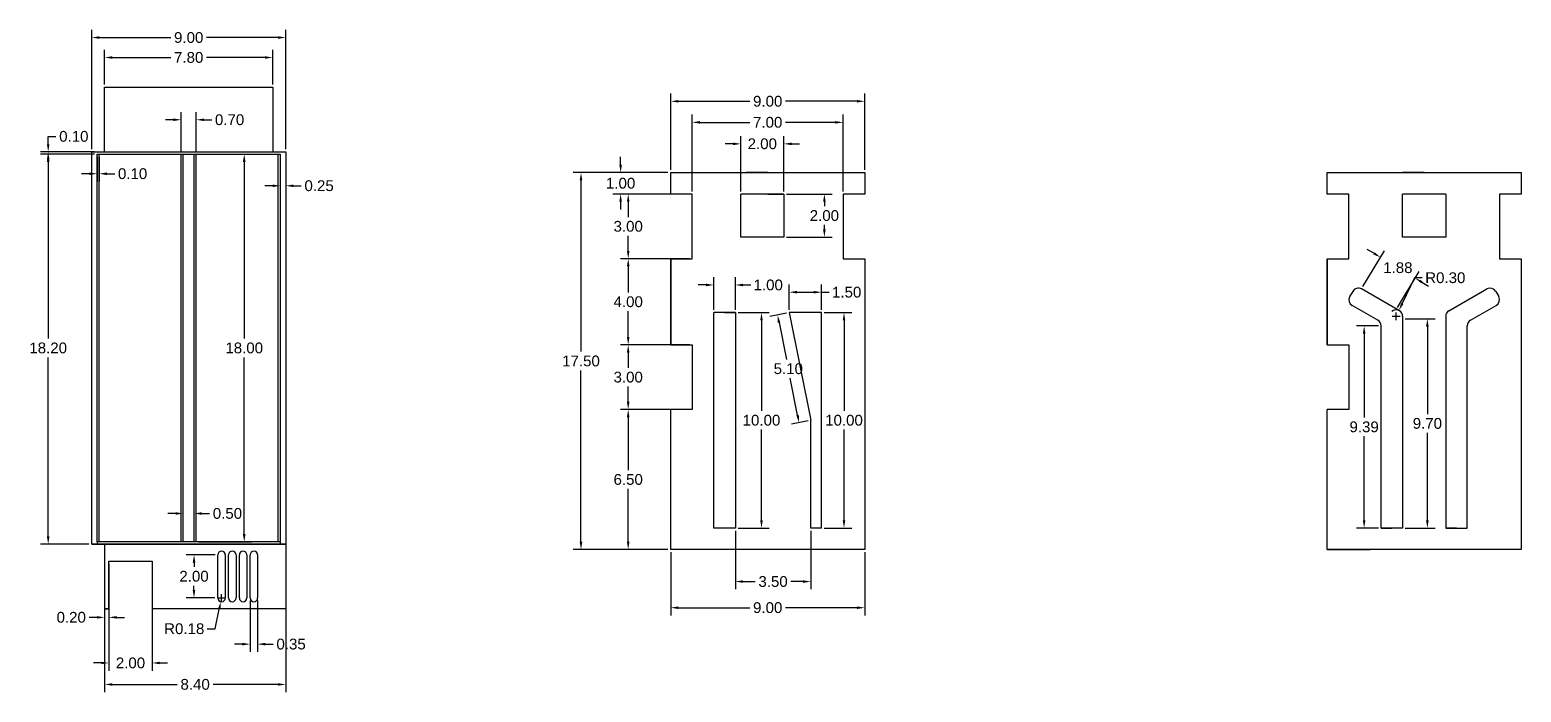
# Model space of a CAD drawing. Header units: centimetres. Extents: x 10 to 640, y 5 to 41.
# Drawn here: x 571 to 640.2, y 9.9 to 40.6 of the extents above; entities that cross this region are included whole.
import ezdxf

# ---------------------------------------------------------------- set-up
doc = ezdxf.new("R2010")
doc.units = ezdxf.units.CM
doc.header["$MEASUREMENT"] = 0
doc.layers.add('CarcasaIncalzire', color=242, linetype='Continuous')
doc.layers.add('MarimiSuprafata', color=130, linetype='Continuous')
doc.styles.get("Standard").update_dxf_attribs({"font": 'arial.ttf'})
doc.dimstyles.get("Standard").update_dxf_attribs({"dimscale": 2, "dimtxt": 0.25, "dimasz": 0.18, "dimexe": 0.18, "dimexo": 0.0625, "dimgap": 0.09, "dimtad": 0, "dimtih": 1, "dimtoh": 1, "dimzin": 0, "dimdsep": 46, "dimtxsty": 'Standard', "dimcen": 0.09, "dimadec": 0, "dimazin": 0, "dimtfac": 1, "dimtofl": 0, "dimtmove": 0, "dimatfit": 3, "dimfxl": 1, "dimtolj": 1, "dimtzin": 0, "dimarcsym": 0})

# ---------------------------------------------------------------- blocks, each defined once
blk = doc.blocks.new('*D234')
at = {"layer": 'Defpoints', "color": 0, "ltscale": 0.01, "transparency": 16777216}
for p in [(582.267, 39.344), (574.467, 37.961), (582.267, 37.961)]:
    blk.add_point(p, dxfattribs=at)
at = {"layer": 'MarimiSuprafata', "color": 0, "lineweight": -2, "ltscale": 0.01, "transparency": 16777216}
for p, q in [((574.467, 38.086), (574.467, 39.704)), ((582.267, 38.086), (582.267, 39.704)), ((574.827, 39.344), (577.54, 39.344)), ((581.907, 39.344), (579.193, 39.344))]:
    blk.add_line(p, q, dxfattribs=at)
at = {"layer": 'MarimiSuprafata', "color": 0, "ltscale": 0.01, "transparency": 16777216}
for points in [[(574.827, 39.404), (574.827, 39.284), (574.467, 39.344)], [(581.907, 39.404), (581.907, 39.284), (582.267, 39.344)]]:
    blk.add_solid(points, dxfattribs=at)
at = {"layer": 'MarimiSuprafata', "color": 0, "ltscale": 0.01, "transparency": 16777216, "insert": (578.367, 39.344), "char_height": 0.5, "attachment_point": 5}
blk.add_mtext('\\A1;7.80', dxfattribs=at)
blk = doc.blocks.new('*D235')
at = {"layer": 'Defpoints', "color": 0, "ltscale": 0.01, "transparency": 16777216}
for p in [(582.867, 40.269), (573.867, 34.961), (582.867, 34.961)]:
    blk.add_point(p, dxfattribs=at)
at = {"layer": 'MarimiSuprafata', "color": 0, "lineweight": -2, "ltscale": 0.01, "transparency": 16777216}
for p, q in [((573.867, 35.086), (573.867, 40.629)), ((574.227, 40.269), (577.538, 40.269)), ((582.507, 40.269), (579.195, 40.269)), ((582.867, 35.086), (582.867, 40.629))]:
    blk.add_line(p, q, dxfattribs=at)
at = {"layer": 'MarimiSuprafata', "color": 0, "ltscale": 0.01, "transparency": 16777216}
for points in [[(574.227, 40.329), (574.227, 40.209), (573.867, 40.269)], [(582.507, 40.329), (582.507, 40.209), (582.867, 40.269)]]:
    blk.add_solid(points, dxfattribs=at)
at = {"layer": 'MarimiSuprafata', "color": 0, "ltscale": 0.01, "transparency": 16777216, "insert": (578.367, 40.269), "char_height": 0.5, "attachment_point": 5}
blk.add_mtext('\\A1;9.00', dxfattribs=at)
blk = doc.blocks.new('*D236')
at = {"layer": 'Defpoints', "color": 0, "ltscale": 0.01, "transparency": 16777216}
for p in [(571.849, 34.961), (574.117, 34.961), (574.117, 34.861)]:
    blk.add_point(p, dxfattribs=at)
at = {"layer": 'MarimiSuprafata', "color": 0, "lineweight": -2, "ltscale": 0.01, "transparency": 16777216}
for p, q in [((571.849, 35.321), (571.849, 35.681)), ((571.849, 35.681), (572.209, 35.681)), ((573.992, 34.961), (571.489, 34.961)), ((573.992, 34.861), (571.489, 34.861)), ((571.849, 34.501), (571.849, 34.141))]:
    blk.add_line(p, q, dxfattribs=at)
at = {"layer": 'MarimiSuprafata', "color": 0, "ltscale": 0.01, "transparency": 16777216}
for points in [[(571.789, 35.321), (571.909, 35.321), (571.849, 34.961)], [(571.789, 34.501), (571.909, 34.501), (571.849, 34.861)]]:
    blk.add_solid(points, dxfattribs=at)
at = {"layer": 'MarimiSuprafata', "color": 0, "ltscale": 0.01, "transparency": 16777216, "insert": (573.038, 35.681), "char_height": 0.5, "attachment_point": 5}
blk.add_mtext('\\A1;0.10', dxfattribs=at)
blk = doc.blocks.new('*D237')
at = {"layer": 'Defpoints', "color": 0, "ltscale": 0.01, "transparency": 16777216}
for p in [(574.117, 34.861), (574.217, 34.861), (574.217, 33.949)]:
    blk.add_point(p, dxfattribs=at)
at = {"layer": 'MarimiSuprafata', "color": 0, "lineweight": -2, "ltscale": 0.01, "transparency": 16777216}
for p, q in [((574.117, 34.736), (574.117, 33.589)), ((574.217, 34.736), (574.217, 33.589)), ((573.757, 33.949), (573.397, 33.949)), ((574.577, 33.949), (574.937, 33.949))]:
    blk.add_line(p, q, dxfattribs=at)
at = {"layer": 'MarimiSuprafata', "color": 0, "ltscale": 0.01, "transparency": 16777216}
for points in [[(573.757, 34.009), (573.757, 33.889), (574.117, 33.949)], [(574.577, 34.009), (574.577, 33.889), (574.217, 33.949)]]:
    blk.add_solid(points, dxfattribs=at)
at = {"layer": 'MarimiSuprafata', "color": 0, "ltscale": 0.01, "transparency": 16777216, "insert": (575.765, 33.949), "char_height": 0.5, "attachment_point": 5}
blk.add_mtext('\\A1;0.10', dxfattribs=at)
blk = doc.blocks.new('*D238')
at = {"layer": 'Defpoints', "color": 0, "ltscale": 0.01, "transparency": 16777216}
for p in [(582.617, 34.861), (582.867, 34.861), (582.867, 33.391)]:
    blk.add_point(p, dxfattribs=at)
at = {"layer": 'MarimiSuprafata', "color": 0, "lineweight": -2, "ltscale": 0.01, "transparency": 16777216}
for p, q in [((582.617, 34.736), (582.617, 33.031)), ((582.867, 34.736), (582.867, 33.031)), ((582.257, 33.391), (581.897, 33.391)), ((583.227, 33.391), (583.587, 33.391))]:
    blk.add_line(p, q, dxfattribs=at)
at = {"layer": 'MarimiSuprafata', "color": 0, "ltscale": 0.01, "transparency": 16777216}
for points in [[(582.257, 33.451), (582.257, 33.331), (582.617, 33.391)], [(583.227, 33.451), (583.227, 33.331), (582.867, 33.391)]]:
    blk.add_solid(points, dxfattribs=at)
at = {"layer": 'MarimiSuprafata', "color": 0, "ltscale": 0.01, "transparency": 16777216, "insert": (584.418, 33.391), "char_height": 0.5, "attachment_point": 5}
blk.add_mtext('\\A1;0.25', dxfattribs=at)
blk = doc.blocks.new('*D240')
at = {"layer": 'Defpoints', "color": 0, "ltscale": 0.01, "transparency": 16777216}
for p in [(578.717, 36.454), (578.017, 34.861), (578.717, 34.861)]:
    blk.add_point(p, dxfattribs=at)
at = {"layer": 'MarimiSuprafata', "color": 0, "lineweight": -2, "ltscale": 0.01, "transparency": 16777216}
for p, q in [((578.017, 34.986), (578.017, 36.814)), ((578.717, 34.986), (578.717, 36.814)), ((577.657, 36.454), (577.297, 36.454)), ((579.077, 36.454), (579.437, 36.454))]:
    blk.add_line(p, q, dxfattribs=at)
at = {"layer": 'MarimiSuprafata', "color": 0, "ltscale": 0.01, "transparency": 16777216}
for points in [[(577.657, 36.514), (577.657, 36.394), (578.017, 36.454)], [(579.077, 36.514), (579.077, 36.394), (578.717, 36.454)]]:
    blk.add_solid(points, dxfattribs=at)
at = {"layer": 'MarimiSuprafata', "color": 0, "ltscale": 0.01, "transparency": 16777216, "insert": (580.265, 36.454), "char_height": 0.5, "attachment_point": 5}
blk.add_mtext('\\A1;0.70', dxfattribs=at)
blk = doc.blocks.new('*D241')
at = {"layer": 'Defpoints', "color": 0, "ltscale": 0.01, "transparency": 16777216}
for p in [(578.617, 18.18), (578.117, 16.861), (578.617, 16.861)]:
    blk.add_point(p, dxfattribs=at)
at = {"layer": 'MarimiSuprafata', "color": 0, "lineweight": -2, "ltscale": 0.01, "transparency": 16777216}
for p, q in [((577.757, 18.18), (577.397, 18.18)), ((578.117, 16.986), (578.117, 18.54)), ((578.617, 16.986), (578.617, 18.54)), ((578.977, 18.18), (579.337, 18.18))]:
    blk.add_line(p, q, dxfattribs=at)
at = {"layer": 'MarimiSuprafata', "color": 0, "ltscale": 0.01, "transparency": 16777216}
for points in [[(577.757, 18.24), (577.757, 18.12), (578.117, 18.18)], [(578.977, 18.24), (578.977, 18.12), (578.617, 18.18)]]:
    blk.add_solid(points, dxfattribs=at)
at = {"layer": 'MarimiSuprafata', "color": 0, "ltscale": 0.01, "transparency": 16777216, "insert": (580.165, 18.18), "char_height": 0.5, "attachment_point": 5}
blk.add_mtext('\\A1;0.50', dxfattribs=at)
blk = doc.blocks.new('*D242')
at = {"layer": 'Defpoints', "color": 0, "ltscale": 0.01, "transparency": 16777216}
for p in [(573.867, 34.961), (571.849, 16.761), (573.867, 16.761)]:
    blk.add_point(p, dxfattribs=at)
at = {"layer": 'MarimiSuprafata', "color": 0, "lineweight": -2, "ltscale": 0.01, "transparency": 16777216}
for p, q in [((573.742, 34.961), (571.489, 34.961)), ((571.849, 34.601), (571.849, 26.296)), ((571.849, 17.121), (571.849, 25.426)), ((573.742, 16.761), (571.489, 16.761))]:
    blk.add_line(p, q, dxfattribs=at)
at = {"layer": 'MarimiSuprafata', "color": 0, "ltscale": 0.01, "transparency": 16777216}
for points in [[(571.789, 34.601), (571.909, 34.601), (571.849, 34.961)], [(571.789, 17.121), (571.909, 17.121), (571.849, 16.761)]]:
    blk.add_solid(points, dxfattribs=at)
at = {"layer": 'MarimiSuprafata', "color": 0, "ltscale": 0.01, "transparency": 16777216, "insert": (571.849, 25.861), "char_height": 0.5, "attachment_point": 5}
blk.add_mtext('\\A1;18.20', dxfattribs=at)
blk = doc.blocks.new('*D244')
at = {"layer": 'Defpoints', "color": 0, "ltscale": 0.01, "transparency": 16777216}
for p in [(574.667, 15.961), (576.667, 15.961), (576.667, 11.242)]:
    blk.add_point(p, dxfattribs=at)
at = {"layer": 'MarimiSuprafata', "color": 0, "lineweight": -2, "ltscale": 0.01, "transparency": 16777216}
for p, q in [((574.667, 15.836), (574.667, 10.882)), ((576.667, 15.836), (576.667, 10.882)), ((574.307, 11.242), (573.947, 11.242)), ((577.027, 11.242), (577.387, 11.242))]:
    blk.add_line(p, q, dxfattribs=at)
at = {"layer": 'MarimiSuprafata', "color": 0, "ltscale": 0.01, "transparency": 16777216}
for points in [[(574.307, 11.302), (574.307, 11.182), (574.667, 11.242)], [(577.027, 11.302), (577.027, 11.182), (576.667, 11.242)]]:
    blk.add_solid(points, dxfattribs=at)
at = {"layer": 'MarimiSuprafata', "color": 0, "ltscale": 0.01, "transparency": 16777216, "insert": (575.667, 11.242), "char_height": 0.5, "attachment_point": 5}
blk.add_mtext('\\A1;2.00', dxfattribs=at)
blk = doc.blocks.new('*D245')
at = {"layer": 'Defpoints', "color": 0, "ltscale": 0.01, "transparency": 16777216}
for p in [(574.467, 13.761), (574.467, 13.359), (574.667, 13.761)]:
    blk.add_point(p, dxfattribs=at)
at = {"layer": 'MarimiSuprafata', "color": 0, "lineweight": -2, "ltscale": 0.01, "transparency": 16777216}
for p, q in [((574.107, 13.359), (573.747, 13.359)), ((574.467, 13.636), (574.467, 12.999)), ((574.667, 13.636), (574.667, 12.999)), ((575.027, 13.359), (575.387, 13.359))]:
    blk.add_line(p, q, dxfattribs=at)
at = {"layer": 'MarimiSuprafata', "color": 0, "ltscale": 0.01, "transparency": 16777216}
for points in [[(574.107, 13.419), (574.107, 13.299), (574.467, 13.359)], [(575.027, 13.419), (575.027, 13.299), (574.667, 13.359)]]:
    blk.add_solid(points, dxfattribs=at)
at = {"layer": 'MarimiSuprafata', "color": 0, "ltscale": 0.01, "transparency": 16777216, "insert": (572.918, 13.359), "char_height": 0.5, "attachment_point": 5}
blk.add_mtext('\\A1;0.20', dxfattribs=at)
blk = doc.blocks.new('*D246')
at = {"layer": 'Defpoints', "color": 0, "ltscale": 0.01, "transparency": 16777216}
for p in [(579.856, 14.09), (579.892, 14.261)]:
    blk.add_point(p, dxfattribs=at)
at = {"layer": 'MarimiSuprafata', "color": 0, "lineweight": -2, "ltscale": 0.01, "transparency": 16777216}
for p, q in [((579.712, 14.261), (580.072, 14.261)), ((579.892, 14.081), (579.892, 14.441)), ((579.59, 12.829), (579.781, 13.737)), ((579.23, 12.829), (579.59, 12.829))]:
    blk.add_line(p, q, dxfattribs=at)
at = {"layer": 'MarimiSuprafata', "color": 0, "ltscale": 0.01, "transparency": 16777216}
blk.add_solid([(579.723, 13.75), (579.84, 13.725), (579.856, 14.09)], dxfattribs=at)
at = {"layer": 'MarimiSuprafata', "color": 0, "ltscale": 0.01, "transparency": 16777216, "insert": (578.161, 12.829), "char_height": 0.5, "attachment_point": 5}
blk.add_mtext('\\A1;R0.18', dxfattribs=at)
blk = doc.blocks.new('*D247')
at = {"layer": 'Defpoints', "color": 0, "ltscale": 0.01, "transparency": 16777216}
for p in [(579.717, 16.261), (578.612, 14.264), (579.712, 14.261)]:
    blk.add_point(p, dxfattribs=at)
at = {"layer": 'MarimiSuprafata', "color": 0, "lineweight": -2, "ltscale": 0.01, "transparency": 16777216}
for p, q in [((579.592, 16.261), (578.257, 16.265)), ((578.616, 15.904), (578.615, 15.699)), ((578.613, 14.624), (578.613, 14.828)), ((579.587, 14.261), (578.252, 14.265))]:
    blk.add_line(p, q, dxfattribs=at)
at = {"layer": 'MarimiSuprafata', "color": 0, "ltscale": 0.01, "transparency": 16777216}
for points in [[(578.556, 15.904), (578.676, 15.904), (578.617, 16.264)], [(578.553, 14.624), (578.673, 14.624), (578.612, 14.264)]]:
    blk.add_solid(points, dxfattribs=at)
at = {"layer": 'MarimiSuprafata', "color": 0, "ltscale": 0.01, "transparency": 16777216, "insert": (578.614, 15.264), "char_height": 0.5, "attachment_point": 5}
blk.add_mtext('\\A1;2.00', dxfattribs=at)
blk = doc.blocks.new('*D248')
at = {"layer": 'Defpoints', "color": 0, "ltscale": 0.01, "transparency": 16777216}
for p in [(581.217, 14.261), (581.567, 14.261), (581.567, 12.116)]:
    blk.add_point(p, dxfattribs=at)
at = {"layer": 'MarimiSuprafata', "color": 0, "lineweight": -2, "ltscale": 0.01, "transparency": 16777216}
for p, q in [((581.217, 14.136), (581.217, 11.756)), ((581.567, 14.136), (581.567, 11.756)), ((580.857, 12.116), (580.497, 12.116)), ((581.927, 12.116), (582.287, 12.116))]:
    blk.add_line(p, q, dxfattribs=at)
at = {"layer": 'MarimiSuprafata', "color": 0, "ltscale": 0.01, "transparency": 16777216}
for points in [[(580.857, 12.176), (580.857, 12.056), (581.217, 12.116)], [(581.927, 12.176), (581.927, 12.056), (581.567, 12.116)]]:
    blk.add_solid(points, dxfattribs=at)
at = {"layer": 'MarimiSuprafata', "color": 0, "ltscale": 0.01, "transparency": 16777216, "insert": (583.118, 12.116), "char_height": 0.5, "attachment_point": 5}
blk.add_mtext('\\A1;0.35', dxfattribs=at)
blk = doc.blocks.new('*D249')
at = {"layer": 'Defpoints', "color": 0, "ltscale": 0.01, "transparency": 16777216}
for p in [(574.467, 16.761), (582.867, 16.761), (582.867, 10.246)]:
    blk.add_point(p, dxfattribs=at)
at = {"layer": 'MarimiSuprafata', "color": 0, "lineweight": -2, "ltscale": 0.01, "transparency": 16777216}
for p, q in [((574.467, 16.636), (574.467, 9.886)), ((582.867, 16.636), (582.867, 9.886)), ((574.827, 10.246), (577.838, 10.246)), ((582.507, 10.246), (579.496, 10.246))]:
    blk.add_line(p, q, dxfattribs=at)
at = {"layer": 'MarimiSuprafata', "color": 0, "ltscale": 0.01, "transparency": 16777216}
for points in [[(574.827, 10.306), (574.827, 10.186), (574.467, 10.246)], [(582.507, 10.306), (582.507, 10.186), (582.867, 10.246)]]:
    blk.add_solid(points, dxfattribs=at)
at = {"layer": 'MarimiSuprafata', "color": 0, "ltscale": 0.01, "transparency": 16777216, "insert": (578.667, 10.246), "char_height": 0.5, "attachment_point": 5}
blk.add_mtext('\\A1;8.40', dxfattribs=at)
blk = doc.blocks.new('*D250')
at = {"layer": 'Defpoints', "color": 0, "ltscale": 0.01, "transparency": 16777216}
for p in [(578.717, 34.861), (578.717, 16.861), (580.944, 16.861)]:
    blk.add_point(p, dxfattribs=at)
at = {"layer": 'MarimiSuprafata', "color": 0, "lineweight": -2, "ltscale": 0.01, "transparency": 16777216}
for p, q in [((578.842, 34.861), (581.304, 34.861)), ((580.944, 34.501), (580.944, 26.296)), ((580.944, 17.221), (580.944, 25.426)), ((578.842, 16.861), (581.304, 16.861))]:
    blk.add_line(p, q, dxfattribs=at)
at = {"layer": 'MarimiSuprafata', "color": 0, "ltscale": 0.01, "transparency": 16777216}
for points in [[(580.884, 34.501), (581.004, 34.501), (580.944, 34.861)], [(580.884, 17.221), (581.004, 17.221), (580.944, 16.861)]]:
    blk.add_solid(points, dxfattribs=at)
at = {"layer": 'MarimiSuprafata', "color": 0, "ltscale": 0.01, "transparency": 16777216, "insert": (580.944, 25.861), "char_height": 0.5, "attachment_point": 5}
blk.add_mtext('\\A1;18.00', dxfattribs=at)
blk = doc.blocks.new('*D251')
at = {"layer": 'Defpoints', "color": 0, "ltscale": 0.01, "transparency": 16777216}
for p in [(609.729, 37.311), (600.729, 34.006, 0.1), (609.729, 34.006, 0.1)]:
    blk.add_point(p, dxfattribs=at)
at = {"layer": 'MarimiSuprafata', "color": 0, "lineweight": -2, "ltscale": 0.01, "transparency": 16777216}
for p, q in [((600.729, 34.131), (600.729, 37.671)), ((609.729, 34.131), (609.729, 37.671)), ((601.089, 37.311), (604.401, 37.311)), ((609.369, 37.311), (606.058, 37.311))]:
    blk.add_line(p, q, dxfattribs=at)
at = {"layer": 'MarimiSuprafata', "color": 0, "ltscale": 0.01, "transparency": 16777216}
for points in [[(601.089, 37.371), (601.089, 37.251), (600.729, 37.311)], [(609.369, 37.371), (609.369, 37.251), (609.729, 37.311)]]:
    blk.add_solid(points, dxfattribs=at)
at = {"layer": 'MarimiSuprafata', "color": 0, "ltscale": 0.01, "transparency": 16777216, "insert": (605.229, 37.311), "char_height": 0.5, "attachment_point": 5}
blk.add_mtext('\\A1;9.00', dxfattribs=at)
blk = doc.blocks.new('*D252')
at = {"layer": 'Defpoints', "color": 0, "ltscale": 0.01, "transparency": 16777216}
for p in [(608.729, 36.334), (601.729, 33.006, 0.1), (608.729, 33.006, 0.1)]:
    blk.add_point(p, dxfattribs=at)
at = {"layer": 'MarimiSuprafata', "color": 0, "lineweight": -2, "ltscale": 0.01, "transparency": 16777216}
for p, q in [((601.729, 33.131), (601.729, 36.694)), ((608.729, 33.131), (608.729, 36.694)), ((602.089, 36.334), (604.403, 36.334)), ((608.369, 36.334), (606.056, 36.334))]:
    blk.add_line(p, q, dxfattribs=at)
at = {"layer": 'MarimiSuprafata', "color": 0, "ltscale": 0.01, "transparency": 16777216}
for points in [[(602.089, 36.394), (602.089, 36.274), (601.729, 36.334)], [(608.369, 36.394), (608.369, 36.274), (608.729, 36.334)]]:
    blk.add_solid(points, dxfattribs=at)
at = {"layer": 'MarimiSuprafata', "color": 0, "ltscale": 0.01, "transparency": 16777216, "insert": (605.229, 36.334), "char_height": 0.5, "attachment_point": 5}
blk.add_mtext('\\A1;7.00', dxfattribs=at)
blk = doc.blocks.new('*D253')
at = {"layer": 'Defpoints', "color": 0, "ltscale": 0.01, "transparency": 16777216}
for p in [(605.979, 35.336), (603.979, 33.006, 0.1), (605.979, 33.006, 0.1)]:
    blk.add_point(p, dxfattribs=at)
at = {"layer": 'MarimiSuprafata', "color": 0, "lineweight": -2, "ltscale": 0.01, "transparency": 16777216}
for p, q in [((603.619, 35.336), (603.259, 35.336)), ((603.979, 33.131), (603.979, 35.696)), ((605.979, 33.131), (605.979, 35.696)), ((606.339, 35.336), (606.699, 35.336))]:
    blk.add_line(p, q, dxfattribs=at)
at = {"layer": 'MarimiSuprafata', "color": 0, "ltscale": 0.01, "transparency": 16777216}
for points in [[(603.619, 35.396), (603.619, 35.276), (603.979, 35.336)], [(606.339, 35.396), (606.339, 35.276), (605.979, 35.336)]]:
    blk.add_solid(points, dxfattribs=at)
at = {"layer": 'MarimiSuprafata', "color": 0, "ltscale": 0.01, "transparency": 16777216, "insert": (604.979, 35.336), "char_height": 0.5, "attachment_point": 5}
blk.add_mtext('\\A1;2.00', dxfattribs=at)
blk = doc.blocks.new('*D254')
at = {"layer": 'Defpoints', "color": 0, "ltscale": 0.01, "transparency": 16777216}
for p in [(601.729, 33.006, 0.1), (598.758, 30.006), (601.729, 30.006, 0.1)]:
    blk.add_point(p, dxfattribs=at)
at = {"layer": 'MarimiSuprafata', "color": 0, "lineweight": -2, "ltscale": 0.01, "transparency": 16777216}
for p, q in [((601.604, 33.006), (598.398, 33.006)), ((598.758, 32.646), (598.758, 31.941)), ((598.758, 30.366), (598.758, 31.07)), ((601.604, 30.006), (598.398, 30.006))]:
    blk.add_line(p, q, dxfattribs=at)
at = {"layer": 'MarimiSuprafata', "color": 0, "ltscale": 0.01, "transparency": 16777216}
for points in [[(598.698, 32.646), (598.818, 32.646), (598.758, 33.006)], [(598.698, 30.366), (598.818, 30.366), (598.758, 30.006)]]:
    blk.add_solid(points, dxfattribs=at)
at = {"layer": 'MarimiSuprafata', "color": 0, "ltscale": 0.01, "transparency": 16777216, "insert": (598.758, 31.506), "char_height": 0.5, "attachment_point": 5}
blk.add_mtext('\\A1;3.00', dxfattribs=at)
blk = doc.blocks.new('*D255')
at = {"layer": 'Defpoints', "color": 0, "ltscale": 0.01, "transparency": 16777216}
for p in [(600.729, 30.006, 0.1), (598.758, 26.006), (600.729, 26.006, 0.1)]:
    blk.add_point(p, dxfattribs=at)
at = {"layer": 'MarimiSuprafata', "color": 0, "lineweight": -2, "ltscale": 0.01, "transparency": 16777216}
for p, q in [((600.604, 30.006), (598.398, 30.006)), ((598.758, 29.646), (598.758, 28.441)), ((598.758, 26.366), (598.758, 27.571)), ((600.604, 26.006), (598.398, 26.006))]:
    blk.add_line(p, q, dxfattribs=at)
at = {"layer": 'MarimiSuprafata', "color": 0, "ltscale": 0.01, "transparency": 16777216}
for points in [[(598.698, 29.646), (598.818, 29.646), (598.758, 30.006)], [(598.698, 26.366), (598.818, 26.366), (598.758, 26.006)]]:
    blk.add_solid(points, dxfattribs=at)
at = {"layer": 'MarimiSuprafata', "color": 0, "ltscale": 0.01, "transparency": 16777216, "insert": (598.758, 28.006), "char_height": 0.5, "attachment_point": 5}
blk.add_mtext('\\A1;4.00', dxfattribs=at)
blk = doc.blocks.new('*D256')
at = {"layer": 'Defpoints', "color": 0, "ltscale": 0.01, "transparency": 16777216}
for p in [(601.729, 26.006, 0.1), (598.758, 23.006), (601.729, 23.006, 0.1)]:
    blk.add_point(p, dxfattribs=at)
at = {"layer": 'MarimiSuprafata', "color": 0, "lineweight": -2, "ltscale": 0.01, "transparency": 16777216}
for p, q in [((601.604, 26.006), (598.398, 26.006)), ((598.758, 25.646), (598.758, 24.941)), ((598.758, 23.366), (598.758, 24.07)), ((601.604, 23.006), (598.398, 23.006))]:
    blk.add_line(p, q, dxfattribs=at)
at = {"layer": 'MarimiSuprafata', "color": 0, "ltscale": 0.01, "transparency": 16777216}
for points in [[(598.698, 25.646), (598.818, 25.646), (598.758, 26.006)], [(598.698, 23.366), (598.818, 23.366), (598.758, 23.006)]]:
    blk.add_solid(points, dxfattribs=at)
at = {"layer": 'MarimiSuprafata', "color": 0, "ltscale": 0.01, "transparency": 16777216, "insert": (598.758, 24.506), "char_height": 0.5, "attachment_point": 5}
blk.add_mtext('\\A1;3.00', dxfattribs=at)
blk = doc.blocks.new('*D257')
at = {"layer": 'Defpoints', "color": 0, "ltscale": 0.01, "transparency": 16777216}
for p in [(600.729, 23.006, 0.1), (598.758, 16.506), (600.729, 16.506, 0.1)]:
    blk.add_point(p, dxfattribs=at)
at = {"layer": 'MarimiSuprafata', "color": 0, "lineweight": -2, "ltscale": 0.01, "transparency": 16777216}
for p, q in [((600.604, 23.006), (598.398, 23.006)), ((598.758, 22.646), (598.758, 20.191)), ((598.758, 16.866), (598.758, 19.321)), ((600.604, 16.506), (598.398, 16.506))]:
    blk.add_line(p, q, dxfattribs=at)
at = {"layer": 'MarimiSuprafata', "color": 0, "ltscale": 0.01, "transparency": 16777216}
for points in [[(598.698, 22.646), (598.818, 22.646), (598.758, 23.006)], [(598.698, 16.866), (598.818, 16.866), (598.758, 16.506)]]:
    blk.add_solid(points, dxfattribs=at)
at = {"layer": 'MarimiSuprafata', "color": 0, "ltscale": 0.01, "transparency": 16777216, "insert": (598.758, 19.756), "char_height": 0.5, "attachment_point": 5}
blk.add_mtext('\\A1;6.50', dxfattribs=at)
blk = doc.blocks.new('*D258')
at = {"layer": 'Defpoints', "color": 0, "ltscale": 0.01, "transparency": 16777216}
for p in [(600.729, 34.006, 0.1), (596.568, 16.506), (600.729, 16.506)]:
    blk.add_point(p, dxfattribs=at)
at = {"layer": 'MarimiSuprafata', "color": 0, "lineweight": -2, "ltscale": 0.01, "transparency": 16777216}
for p, q in [((600.604, 34.006), (596.208, 34.006)), ((596.568, 33.646), (596.568, 25.691)), ((596.568, 16.866), (596.568, 24.821)), ((600.604, 16.506), (596.208, 16.506))]:
    blk.add_line(p, q, dxfattribs=at)
at = {"layer": 'MarimiSuprafata', "color": 0, "ltscale": 0.01, "transparency": 16777216}
for points in [[(596.508, 33.646), (596.628, 33.646), (596.568, 34.006)], [(596.508, 16.866), (596.628, 16.866), (596.568, 16.506)]]:
    blk.add_solid(points, dxfattribs=at)
at = {"layer": 'MarimiSuprafata', "color": 0, "ltscale": 0.01, "transparency": 16777216, "insert": (596.568, 25.256), "char_height": 0.5, "attachment_point": 5}
blk.add_mtext('\\A1;17.50', dxfattribs=at)
blk = doc.blocks.new('*D259')
at = {"layer": 'Defpoints', "color": 0, "ltscale": 0.01, "transparency": 16777216}
for p in [(600.729, 16.506, 0.1), (609.729, 16.506, 0.1), (609.729, 13.807)]:
    blk.add_point(p, dxfattribs=at)
at = {"layer": 'MarimiSuprafata', "color": 0, "lineweight": -2, "ltscale": 0.01, "transparency": 16777216}
for p, q in [((600.729, 16.381), (600.729, 13.447)), ((609.729, 16.381), (609.729, 13.447)), ((601.089, 13.807), (604.401, 13.807)), ((609.369, 13.807), (606.058, 13.807))]:
    blk.add_line(p, q, dxfattribs=at)
at = {"layer": 'MarimiSuprafata', "color": 0, "ltscale": 0.01, "transparency": 16777216}
for points in [[(601.089, 13.867), (601.089, 13.747), (600.729, 13.807)], [(609.369, 13.867), (609.369, 13.747), (609.729, 13.807)]]:
    blk.add_solid(points, dxfattribs=at)
at = {"layer": 'MarimiSuprafata', "color": 0, "ltscale": 0.01, "transparency": 16777216, "insert": (605.229, 13.807), "char_height": 0.5, "attachment_point": 5}
blk.add_mtext('\\A1;9.00', dxfattribs=at)
blk = doc.blocks.new('*D260')
at = {"layer": 'Defpoints', "color": 0, "ltscale": 0.01, "transparency": 16777216}
for p in [(603.729, 27.506, 0.1), (603.729, 17.506, 0.1), (604.942, 17.506)]:
    blk.add_point(p, dxfattribs=at)
at = {"layer": 'MarimiSuprafata', "color": 0, "lineweight": -2, "ltscale": 0.01, "transparency": 16777216}
for p, q in [((603.854, 27.506), (605.302, 27.506)), ((604.942, 27.146), (604.942, 22.941)), ((604.942, 17.866), (604.942, 22.071)), ((603.854, 17.506), (605.302, 17.506))]:
    blk.add_line(p, q, dxfattribs=at)
at = {"layer": 'MarimiSuprafata', "color": 0, "ltscale": 0.01, "transparency": 16777216}
for points in [[(604.882, 27.146), (605.002, 27.146), (604.942, 27.506)], [(604.882, 17.866), (605.002, 17.866), (604.942, 17.506)]]:
    blk.add_solid(points, dxfattribs=at)
at = {"layer": 'MarimiSuprafata', "color": 0, "ltscale": 0.01, "transparency": 16777216, "insert": (604.942, 22.506), "char_height": 0.5, "attachment_point": 5}
blk.add_mtext('\\A1;10.00', dxfattribs=at)
blk = doc.blocks.new('*D261')
at = {"layer": 'Defpoints', "color": 0, "ltscale": 0.01, "transparency": 16777216}
for p in [(603.729, 28.786), (602.729, 27.506, 0.1), (603.729, 27.506, 0.1)]:
    blk.add_point(p, dxfattribs=at)
at = {"layer": 'MarimiSuprafata', "color": 0, "lineweight": -2, "ltscale": 0.01, "transparency": 16777216}
for p, q in [((602.729, 27.631), (602.729, 29.146)), ((603.729, 27.631), (603.729, 29.146)), ((602.369, 28.786), (602.009, 28.786)), ((604.089, 28.786), (604.449, 28.786))]:
    blk.add_line(p, q, dxfattribs=at)
at = {"layer": 'MarimiSuprafata', "color": 0, "ltscale": 0.01, "transparency": 16777216}
for points in [[(602.369, 28.846), (602.369, 28.726), (602.729, 28.786)], [(604.089, 28.846), (604.089, 28.726), (603.729, 28.786)]]:
    blk.add_solid(points, dxfattribs=at)
at = {"layer": 'MarimiSuprafata', "color": 0, "ltscale": 0.01, "transparency": 16777216, "insert": (605.254, 28.786), "char_height": 0.5, "attachment_point": 5}
blk.add_mtext('\\A1;1.00', dxfattribs=at)
blk = doc.blocks.new('*D262')
at = {"layer": 'Defpoints', "color": 0, "ltscale": 0.01, "transparency": 16777216}
for p in [(607.729, 28.451), (606.229, 27.506, 0.1), (607.729, 27.506, 0.1)]:
    blk.add_point(p, dxfattribs=at)
at = {"layer": 'MarimiSuprafata', "color": 0, "lineweight": -2, "ltscale": 0.01, "transparency": 16777216}
for p, q in [((606.229, 27.631), (606.229, 28.811)), ((606.589, 28.451), (607.369, 28.451)), ((607.729, 27.631), (607.729, 28.811)), ((607.729, 28.451), (608.089, 28.451))]:
    blk.add_line(p, q, dxfattribs=at)
at = {"layer": 'MarimiSuprafata', "color": 0, "ltscale": 0.01, "transparency": 16777216}
for points in [[(606.589, 28.511), (606.589, 28.391), (606.229, 28.451)], [(607.369, 28.511), (607.369, 28.391), (607.729, 28.451)]]:
    blk.add_solid(points, dxfattribs=at)
at = {"layer": 'MarimiSuprafata', "color": 0, "ltscale": 0.01, "transparency": 16777216, "insert": (608.894, 28.451), "char_height": 0.5, "attachment_point": 5}
blk.add_mtext('\\A1;1.50', dxfattribs=at)
blk = doc.blocks.new('*D263')
at = {"layer": 'Defpoints', "color": 0, "ltscale": 0.01, "transparency": 16777216}
for p in [(606.229, 27.506, 0.1), (606.685, 22.397), (607.229, 22.506, 0.1)]:
    blk.add_point(p, dxfattribs=at)
at = {"layer": 'MarimiSuprafata', "color": 0, "lineweight": -2, "ltscale": 0.01, "transparency": 16777216}
for p, q in [((606.107, 27.481), (605.332, 27.326)), ((605.756, 27.044), (606.098, 25.332)), ((606.614, 22.75), (606.272, 24.462)), ((607.107, 22.481), (606.332, 22.326))]:
    blk.add_line(p, q, dxfattribs=at)
at = {"layer": 'MarimiSuprafata', "color": 0, "ltscale": 0.01, "transparency": 16777216}
for points in [[(605.814, 27.056), (605.697, 27.032), (605.685, 27.397)], [(606.673, 22.762), (606.555, 22.738), (606.685, 22.397)]]:
    blk.add_solid(points, dxfattribs=at)
at = {"layer": 'MarimiSuprafata', "color": 0, "ltscale": 0.01, "transparency": 16777216, "insert": (606.185, 24.897), "char_height": 0.5, "attachment_point": 5}
blk.add_mtext('\\A1;5.10', dxfattribs=at)
blk = doc.blocks.new('*D264')
at = {"layer": 'Defpoints', "color": 0, "ltscale": 0.01, "transparency": 16777216}
for p in [(607.729, 27.506, 0.1), (607.729, 17.506, 0.1), (608.77, 17.506)]:
    blk.add_point(p, dxfattribs=at)
at = {"layer": 'MarimiSuprafata', "color": 0, "lineweight": -2, "ltscale": 0.01, "transparency": 16777216}
for p, q in [((607.854, 27.506), (609.13, 27.506)), ((608.77, 27.146), (608.77, 22.941)), ((608.77, 17.866), (608.77, 22.071)), ((607.854, 17.506), (609.13, 17.506))]:
    blk.add_line(p, q, dxfattribs=at)
at = {"layer": 'MarimiSuprafata', "color": 0, "ltscale": 0.01, "transparency": 16777216}
for points in [[(608.71, 27.146), (608.83, 27.146), (608.77, 27.506)], [(608.71, 17.866), (608.83, 17.866), (608.77, 17.506)]]:
    blk.add_solid(points, dxfattribs=at)
at = {"layer": 'MarimiSuprafata', "color": 0, "ltscale": 0.01, "transparency": 16777216, "insert": (608.77, 22.506), "char_height": 0.5, "attachment_point": 5}
blk.add_mtext('\\A1;10.00', dxfattribs=at)
blk = doc.blocks.new('*D265')
at = {"layer": 'Defpoints', "color": 0, "ltscale": 0.01, "transparency": 16777216}
for p in [(605.979, 33.006, 0.1), (605.979, 31.006, 0.1), (607.859, 31.006)]:
    blk.add_point(p, dxfattribs=at)
at = {"layer": 'MarimiSuprafata', "color": 0, "lineweight": -2, "ltscale": 0.01, "transparency": 16777216}
for p, q in [((606.104, 33.006), (608.219, 33.006)), ((607.859, 32.646), (607.859, 32.441)), ((607.859, 31.366), (607.859, 31.571)), ((606.104, 31.006), (608.219, 31.006))]:
    blk.add_line(p, q, dxfattribs=at)
at = {"layer": 'MarimiSuprafata', "color": 0, "ltscale": 0.01, "transparency": 16777216}
for points in [[(607.799, 32.646), (607.919, 32.646), (607.859, 33.006)], [(607.799, 31.366), (607.919, 31.366), (607.859, 31.006)]]:
    blk.add_solid(points, dxfattribs=at)
at = {"layer": 'MarimiSuprafata', "color": 0, "ltscale": 0.01, "transparency": 16777216, "insert": (607.859, 32.006), "char_height": 0.5, "attachment_point": 5}
blk.add_mtext('\\A1;2.00', dxfattribs=at)
blk = doc.blocks.new('*D267')
at = {"layer": 'Defpoints', "color": 0, "ltscale": 0.01, "transparency": 16777216}
for p in [(598.406, 34.006), (600.729, 34.006, 0.1), (600.729, 33.006, 0.1)]:
    blk.add_point(p, dxfattribs=at)
at = {"layer": 'MarimiSuprafata', "color": 0, "lineweight": -2, "ltscale": 0.01, "transparency": 16777216}
for p, q in [((598.406, 34.366), (598.406, 34.726)), ((600.604, 34.006), (598.046, 34.006)), ((600.604, 33.006), (598.046, 33.006)), ((598.406, 32.646), (598.406, 32.286))]:
    blk.add_line(p, q, dxfattribs=at)
at = {"layer": 'MarimiSuprafata', "color": 0, "ltscale": 0.01, "transparency": 16777216}
for points in [[(598.346, 34.366), (598.466, 34.366), (598.406, 34.006)], [(598.346, 32.646), (598.466, 32.646), (598.406, 33.006)]]:
    blk.add_solid(points, dxfattribs=at)
at = {"layer": 'MarimiSuprafata', "color": 0, "ltscale": 0.01, "transparency": 16777216, "insert": (598.406, 33.506), "char_height": 0.5, "attachment_point": 5}
blk.add_mtext('\\A1;1.00', dxfattribs=at)
blk = doc.blocks.new('*D268')
at = {"layer": 'Defpoints', "color": 0, "ltscale": 0.01, "transparency": 16777216}
for p in [(603.729, 17.506, 0.1), (607.229, 17.506, 0.1), (607.229, 15.02)]:
    blk.add_point(p, dxfattribs=at)
at = {"layer": 'MarimiSuprafata', "color": 0, "lineweight": -2, "ltscale": 0.01, "transparency": 16777216}
for p, q in [((603.729, 17.381), (603.729, 14.66)), ((607.229, 17.381), (607.229, 14.66)), ((604.089, 15.02), (604.651, 15.02)), ((606.869, 15.02), (606.308, 15.02))]:
    blk.add_line(p, q, dxfattribs=at)
at = {"layer": 'MarimiSuprafata', "color": 0, "ltscale": 0.01, "transparency": 16777216}
for points in [[(604.089, 15.08), (604.089, 14.96), (603.729, 15.02)], [(606.869, 15.08), (606.869, 14.96), (607.229, 15.02)]]:
    blk.add_solid(points, dxfattribs=at)
at = {"layer": 'MarimiSuprafata', "color": 0, "ltscale": 0.01, "transparency": 16777216, "insert": (605.479, 15.02), "char_height": 0.5, "attachment_point": 5}
blk.add_mtext('\\A1;3.50', dxfattribs=at)
blk = doc.blocks.new('*D269')
at = {"layer": 'Defpoints', "color": 0, "ltscale": 0.01, "transparency": 16777216}
for p in [(634.686, 27.21), (635.834, 27.21), (634.686, 17.506)]:
    blk.add_point(p, dxfattribs=at)
at = {"layer": 'MarimiSuprafata', "color": 0, "lineweight": -2, "ltscale": 0.01, "transparency": 16777216}
for p, q in [((634.811, 27.21), (636.194, 27.21)), ((635.834, 26.85), (635.834, 22.793)), ((635.834, 17.866), (635.834, 21.923)), ((634.811, 17.506), (636.194, 17.506))]:
    blk.add_line(p, q, dxfattribs=at)
at = {"layer": 'MarimiSuprafata', "color": 0, "ltscale": 0.01, "transparency": 16777216}
for points in [[(635.774, 26.85), (635.894, 26.85), (635.834, 27.21)], [(635.774, 17.866), (635.894, 17.866), (635.834, 17.506)]]:
    blk.add_solid(points, dxfattribs=at)
at = {"layer": 'MarimiSuprafata', "color": 0, "ltscale": 0.01, "transparency": 16777216, "insert": (635.834, 22.358), "char_height": 0.5, "attachment_point": 5}
blk.add_mtext('\\A1;9.70', dxfattribs=at)
blk = doc.blocks.new('*D270')
at = {"layer": 'Defpoints', "color": 0, "ltscale": 0.01, "transparency": 16777216}
for p in [(634.386, 27.332), (634.515, 27.603)]:
    blk.add_point(p, dxfattribs=at)
at = {"layer": 'MarimiSuprafata', "color": 0, "lineweight": -2, "ltscale": 0.01, "transparency": 16777216}
for p, q in [((635.238, 29.12), (634.67, 27.928)), ((635.598, 29.12), (635.238, 29.12)), ((634.206, 27.332), (634.566, 27.332)), ((634.386, 27.152), (634.386, 27.512))]:
    blk.add_line(p, q, dxfattribs=at)
blk.add_arc((634.386, 27.332), 0.3, 60.15795, 133.27843, dxfattribs=at)
at = {"layer": 'MarimiSuprafata', "color": 0, "ltscale": 0.01, "transparency": 16777216}
blk.add_solid([(634.616, 27.954), (634.724, 27.902), (634.515, 27.603)], dxfattribs=at)
at = {"layer": 'MarimiSuprafata', "color": 0, "ltscale": 0.01, "transparency": 16777216, "insert": (636.666, 29.12), "char_height": 0.5, "attachment_point": 5}
blk.add_mtext('\\A1;R0.30', dxfattribs=at)
blk = doc.blocks.new('*D271')
at = {"layer": 'Defpoints', "color": 0, "ltscale": 0.01, "transparency": 16777216}
for p in [(635.271, 29.101), (632.778, 28.601), (634.386, 27.632)]:
    blk.add_point(p, dxfattribs=at)
at = {"layer": 'MarimiSuprafata', "color": 0, "lineweight": -2, "ltscale": 0.01, "transparency": 16777216}
for p, q in [((632.842, 28.708), (633.848, 30.377)), ((633.354, 30.255), (633.045, 30.44)), ((634.451, 27.739), (635.456, 29.409)), ((635.579, 28.915), (635.887, 28.729))]:
    blk.add_line(p, q, dxfattribs=at)
at = {"layer": 'MarimiSuprafata', "color": 0, "ltscale": 0.01, "transparency": 16777216}
for points in [[(633.385, 30.306), (633.323, 30.203), (633.662, 30.069)], [(635.61, 28.966), (635.548, 28.863), (635.271, 29.101)]]:
    blk.add_solid(points, dxfattribs=at)
at = {"layer": 'MarimiSuprafata', "color": 0, "ltscale": 0.01, "transparency": 16777216, "insert": (634.466, 29.585), "char_height": 0.5, "attachment_point": 5}
blk.add_mtext('\\A1;1.88', dxfattribs=at)
blk = doc.blocks.new('*D272')
at = {"layer": 'Defpoints', "color": 0, "ltscale": 0.01, "transparency": 16777216}
for p in [(632.9, 26.892), (633.686, 26.892), (633.686, 17.506)]:
    blk.add_point(p, dxfattribs=at)
at = {"layer": 'MarimiSuprafata', "color": 0, "lineweight": -2, "ltscale": 0.01, "transparency": 16777216}
for p, q in [((633.561, 26.892), (632.54, 26.892)), ((632.9, 26.532), (632.9, 22.634)), ((632.9, 17.866), (632.9, 21.763)), ((633.561, 17.506), (632.54, 17.506))]:
    blk.add_line(p, q, dxfattribs=at)
at = {"layer": 'MarimiSuprafata', "color": 0, "ltscale": 0.01, "transparency": 16777216}
for points in [[(632.84, 26.532), (632.96, 26.532), (632.9, 26.892)], [(632.84, 17.866), (632.96, 17.866), (632.9, 17.506)]]:
    blk.add_solid(points, dxfattribs=at)
at = {"layer": 'MarimiSuprafata', "color": 0, "ltscale": 0.01, "transparency": 16777216, "insert": (632.9, 22.199), "char_height": 0.5, "attachment_point": 5}
blk.add_mtext('\\A1;9.39', dxfattribs=at)

msp = doc.modelspace()

# ---------------------------------------------------------------- linework, layer by layer
at = {"linetype": 'ByBlock', "ltscale": 0.05}
for p, q in [((573.867, 16.761), (582.867, 16.761)), ((574.467, 13.761), (574.667, 13.761))]:
    msp.add_line(p, q, dxfattribs=at)
at = {"layer": 'CarcasaIncalzire', "ltscale": 0.01}
for p, q in [((574.467, 34.961), (574.467, 37.961)), ((574.467, 37.961), (582.267, 37.961)), ((582.267, 37.961), (582.267, 34.961)), ((573.867, 34.961), (582.867, 34.961)), ((573.867, 16.761), (573.867, 34.961)), ((574.117, 16.861), (574.117, 34.861)), ((574.117, 34.861), (582.617, 34.861)), ((574.117, 34.861), (574.217, 34.861)), ((574.217, 16.861), (574.217, 34.861)), ((578.017, 16.861), (578.017, 34.861)), ((578.117, 16.861), (578.117, 34.861)), ((578.617, 16.861), (578.617, 34.861)), ((578.717, 16.861), (578.717, 34.861)), ((582.517, 16.861), (582.517, 34.861)), ((582.617, 34.861), (582.617, 16.861)), ((582.867, 34.961), (582.867, 16.761)), ((582.867, 16.761), (573.867, 16.761)), ((573.867, 16.761), (574.467, 16.761)), ((582.617, 16.861), (574.117, 16.861)), ((574.117, 16.861), (574.117, 16.761)), ((574.467, 16.761), (574.467, 13.761)), ((582.617, 16.861), (582.517, 16.861)), ((582.617, 16.861), (582.617, 16.761))]:
    msp.add_line(p, q, dxfattribs=at)
at = {"layer": 'CarcasaIncalzire', "linetype": 'ByBlock', "ltscale": 0.05}
for p, q in [((600.729, 33.006, 0.1), (600.729, 34.006, 0.1)), ((600.729, 34.006, 0.1), (609.729, 34.006, 0.1)), ((605.229, 34.006, 0.1), (604.229, 34.006, 0.1)), ((609.729, 34.006, 0.1), (609.729, 33.006, 0.1)), ((609.729, 34.006, 0.1), (609.729, 33.006, 0.1)), ((631.186, 33.006), (631.186, 34.006)), ((631.186, 34.006), (640.186, 34.006)), ((631.186, 34.006), (635.686, 34.006)), ((635.686, 34.006), (634.686, 34.006)), ((635.436, 34.006), (635.936, 34.006)), ((635.936, 34.006), (636.186, 34.006)), ((640.186, 34.006), (640.186, 33.006)), ((640.186, 34.006), (640.186, 33.006)), ((601.729, 33.006, 0.1), (600.729, 33.006, 0.1)), ((601.729, 30.006, 0.1), (601.729, 33.006, 0.1)), ((603.979, 31.006, 0.1), (603.979, 33.006, 0.1)), ((605.979, 33.006, 0.1), (603.979, 33.006, 0.1)), ((605.229, 33.006, 0.1), (605.729, 33.006, 0.1)), ((605.729, 33.006, 0.1), (605.979, 33.006, 0.1)), ((605.979, 33.006, 0.1), (605.979, 31.006, 0.1)), ((609.729, 33.006, 0.1), (608.729, 33.006, 0.1)), ((608.729, 33.006, 0.1), (608.729, 30.006, 0.1)), ((632.186, 33.006), (631.186, 33.006)), ((632.186, 30.006), (632.186, 33.006)), ((634.686, 31.006), (634.686, 33.006)), ((636.686, 33.006), (634.686, 33.006)), ((636.686, 33.006), (636.686, 31.006)), ((640.186, 33.006), (639.186, 33.006)), ((639.186, 33.006), (639.186, 30.006)), ((605.979, 31.006, 0.1), (603.979, 31.006, 0.1)), ((636.686, 31.006), (634.686, 31.006)), ((600.729, 26.006, 0.1), (600.729, 30.006, 0.1)), ((600.729, 30.006, 0.1), (600.729, 26.006, 0.1)), ((600.729, 30.006, 0.1), (601.729, 30.006, 0.1)), ((608.729, 30.006, 0.1), (609.729, 30.006, 0.1)), ((609.729, 30.006, 0.1), (609.729, 16.506, 0.1)), ((631.186, 26.006), (631.186, 30.006)), ((631.186, 30.006), (631.186, 26.006)), ((631.186, 30.006), (632.186, 30.006)), ((639.186, 30.006), (640.186, 30.006)), ((640.186, 30.006), (640.186, 16.506)), ((632.369, 28.49), (632.229, 28.247)), ((634.536, 27.592), (632.778, 28.601)), ((636.837, 27.592), (638.595, 28.601)), ((639.004, 28.49), (639.143, 28.247)), ((633.536, 27.152), (632.34, 27.838)), ((637.837, 27.152), (639.032, 27.838)), ((603.729, 27.506, 0.1), (602.729, 27.506, 0.1)), ((602.729, 17.506, 0.1), (602.729, 27.506, 0.1)), ((603.229, 27.506, 0.1), (603.729, 27.506, 0.1)), ((603.729, 27.506, 0.1), (603.729, 17.506, 0.1)), ((607.729, 27.506, 0.1), (606.229, 27.506, 0.1)), ((606.229, 27.506, 0.1), (607.229, 22.506, 0.1)), ((607.729, 17.506, 0.1), (607.729, 27.506, 0.1)), ((634.686, 27.332), (634.686, 17.506)), ((636.686, 27.332), (636.686, 17.506)), ((633.686, 17.506), (633.686, 26.892)), ((637.686, 17.506), (637.686, 26.892)), ((600.729, 26.006, 0.1), (601.729, 26.006, 0.1)), ((601.729, 26.006, 0.1), (601.729, 23.006, 0.1)), ((631.186, 26.006), (632.186, 26.006)), ((632.186, 26.006), (632.186, 23.006)), ((600.729, 16.506, 0.1), (600.729, 23.006, 0.1)), ((601.729, 23.006, 0.1), (600.729, 23.006, 0.1)), ((631.186, 16.506), (631.186, 23.006)), ((632.186, 23.006), (631.186, 23.006)), ((607.229, 17.506, 0.1), (607.229, 22.506, 0.1)), ((603.729, 17.506, 0.1), (602.729, 17.506, 0.1)), ((607.729, 17.506, 0.1), (607.229, 17.506, 0.1)), ((634.686, 17.506), (633.686, 17.506)), ((633.686, 17.506), (634.186, 17.506)), ((636.686, 17.506), (637.686, 17.506)), ((637.186, 17.506), (636.686, 17.506)), ((582.867, 16.761), (582.867, 13.761)), ((574.667, 13.761), (574.667, 15.961)), ((574.667, 15.961), (576.667, 15.961)), ((576.667, 15.961), (576.667, 13.761)), ((609.729, 16.506, 0.1), (600.729, 16.506, 0.1)), ((609.729, 16.506, 0.1), (607.729, 16.506, 0.1)), ((640.186, 16.506), (631.186, 16.506)), ((631.186, 16.506), (633.186, 16.506)), ((640.186, 16.506), (638.186, 16.506)), ((640.186, 16.506), (638.186, 16.506)), ((574.667, 13.761), (574.467, 13.761)), ((582.867, 13.761), (576.667, 13.761))]:
    msp.add_line(p, q, dxfattribs=at)
at = {"layer": 'CarcasaIncalzire'}
for p, q in [((579.717, 14.261), (579.717, 16.261)), ((580.067, 16.261), (580.067, 14.261)), ((580.217, 14.261), (580.217, 16.261)), ((580.567, 16.261), (580.567, 14.261)), ((580.717, 14.261), (580.717, 16.261)), ((581.067, 16.261), (581.067, 14.261)), ((581.217, 14.261), (581.217, 16.261)), ((581.567, 16.261), (581.567, 14.261))]:
    msp.add_line(p, q, dxfattribs=at)
at = {"layer": 'CarcasaIncalzire', "linetype": 'ByBlock', "ltscale": 0.05}
for centre, start, end in [((632.629, 28.34), 60.15795, 150.15795), ((638.744, 28.34), 29.84205, 119.84205), ((632.49, 28.098), 150.15795, 240.15795), ((638.883, 28.098), 299.84205, 29.84205), ((633.386, 26.892), 0, 60.15795), ((634.386, 27.332), 0, 60.15795), ((636.986, 27.332), 119.84205, 180), ((637.986, 26.892), 119.84205, 180)]:
    msp.add_arc(centre, 0.3, start, end, dxfattribs=at)
at = {"layer": 'CarcasaIncalzire'}
for centre, start, end in [((579.892, 16.261), 0, 180), ((580.392, 16.261), 0, 180), ((580.892, 16.261), 0, 180), ((581.392, 16.261), 0, 180), ((579.892, 14.261), 180, 0), ((580.392, 14.261), 180, 0), ((580.892, 14.261), 180, 0), ((581.392, 14.261), 180, 0)]:
    msp.add_arc(centre, 0.175, start, end, dxfattribs=at)

# ---------------------------------------------------------------- dimensions: what is measured, and where the dimension line sits
at = {"layer": 'MarimiSuprafata', "ltscale": 0.01}
for base, p1, p2, picture, middle in [((582.867, 40.269), (573.867, 34.961), (582.867, 34.961), '*D235', (578.367, 40.269)), ((582.267, 39.344), (574.467, 37.961), (582.267, 37.961), '*D234', (578.367, 39.344)), ((609.729, 37.311), (600.729, 34.006, 0.1), (609.729, 34.006, 0.1), '*D251', (605.229, 37.311)), ((578.717, 36.454), (578.017, 34.861), (578.717, 34.861), '*D240', (580.265, 36.454)), ((608.729, 36.334), (601.729, 33.006, 0.1), (608.729, 33.006, 0.1), '*D252', (605.229, 36.334)), ((605.979, 35.336), (603.979, 33.006, 0.1), (605.979, 33.006, 0.1), '*D253', (604.979, 35.336)), ((574.217, 33.949), (574.117, 34.861), (574.217, 34.861), '*D237', (575.765, 33.949)), ((582.867, 33.391), (582.617, 34.861), (582.867, 34.861), '*D238', (584.418, 33.391)), ((603.729, 28.786), (602.729, 27.506, 0.1), (603.729, 27.506, 0.1), '*D261', (605.254, 28.786)), ((607.729, 28.451), (606.229, 27.506, 0.1), (607.729, 27.506, 0.1), '*D262', (608.894, 28.451)), ((578.617, 18.18), (578.117, 16.861), (578.617, 16.861), '*D241', (580.165, 18.18)), ((582.867, 10.246), (574.467, 16.761), (582.867, 16.761), '*D249', (578.667, 10.246)), ((576.667, 11.242), (574.667, 15.961), (576.667, 15.961), '*D244', (575.667, 11.242)), ((609.729, 13.807), (600.729, 16.506, 0.1), (609.729, 16.506, 0.1), '*D259', (605.229, 13.807)), ((581.567, 12.116), (581.217, 14.261), (581.567, 14.261), '*D248', (583.118, 12.116)), ((574.467, 13.359), (574.667, 13.761), (574.467, 13.761), '*D245', (572.918, 13.359))]:
    dim = msp.add_linear_dim(base=base, p1=p1, p2=p2, dimstyle='Standard', dxfattribs=at)
    dim.commit()
    dim.dimension.update_dxf_attribs({"geometry": picture, "text_midpoint": middle})
for base, p1, p2, picture, middle in [((571.849, 34.961), (574.117, 34.861), (574.117, 34.961), '*D236', (573.038, 35.681)), ((571.849, 16.761), (573.867, 34.961), (573.867, 16.761), '*D242', (571.849, 25.861)), ((580.944, 16.861), (578.717, 34.861), (578.717, 16.861), '*D250', (580.944, 25.861)), ((598.406, 34.006), (600.729, 33.006, 0.1), (600.729, 34.006, 0.1), '*D267', (598.406, 33.506)), ((596.568, 16.506), (600.729, 34.006, 0.1), (600.729, 16.506), '*D258', (596.568, 25.256)), ((598.758, 30.006), (601.729, 33.006, 0.1), (601.729, 30.006, 0.1), '*D254', (598.758, 31.506)), ((607.859, 31.006), (605.979, 33.006, 0.1), (605.979, 31.006, 0.1), '*D265', (607.859, 32.006)), ((598.758, 26.006), (600.729, 30.006, 0.1), (600.729, 26.006, 0.1), '*D255', (598.758, 28.006)), ((604.942, 17.506), (603.729, 27.506, 0.1), (603.729, 17.506, 0.1), '*D260', (604.942, 22.506)), ((608.77, 17.506), (607.729, 27.506, 0.1), (607.729, 17.506, 0.1), '*D264', (608.77, 22.506)), ((635.834, 27.21), (634.686, 17.506), (634.686, 27.21), '*D269', (635.834, 22.358)), ((632.9, 26.892), (633.686, 17.506), (633.686, 26.892), '*D272', (632.9, 22.199)), ((598.758, 23.006), (601.729, 26.006, 0.1), (601.729, 23.006, 0.1), '*D256', (598.758, 24.506)), ((598.758, 16.506), (600.729, 23.006, 0.1), (600.729, 16.506, 0.1), '*D257', (598.758, 19.756))]:
    dim = msp.add_linear_dim(base=base, p1=p1, p2=p2, angle=90, dimstyle='Standard', dxfattribs=at)
    dim.commit()
    dim.dimension.update_dxf_attribs({"geometry": picture, "text_midpoint": middle})
for p1, p2, distance, picture, middle in [((632.778, 28.601), (634.386, 27.632), 1.714, '*D271', (634.466, 29.585)), ((606.229, 27.506, 0.1), (607.229, 22.506, 0.1), -0.555, '*D263', (606.185, 24.897)), ((603.729, 17.506, 0.1), (607.229, 17.506, 0.1), -2.486, '*D268', (605.479, 15.02)), ((579.717, 16.261), (579.712, 14.261), -1.1, '*D247', (578.614, 15.264))]:
    dim = msp.add_aligned_dim(p1=p1, p2=p2, distance=distance, dimstyle='Standard', dxfattribs=at)
    dim.commit()
    dim.dimension.update_dxf_attribs({"geometry": picture, "text_midpoint": middle})
for center, mpoint, picture, middle in [((634.386, 27.332), (634.515, 27.603), '*D270', (636.666, 29.12)), ((579.8917, 14.261), (579.8556, 14.0897), '*D246', (578.1607, 12.8292))]:
    dim = msp.add_radius_dim(center=center, mpoint=mpoint, dimstyle='Standard', dxfattribs=at)
    dim.commit()
    dim.dimension.update_dxf_attribs({"geometry": picture, "text_midpoint": middle, "dimtype": 164})

doc.saveas('drawing.dxf')
